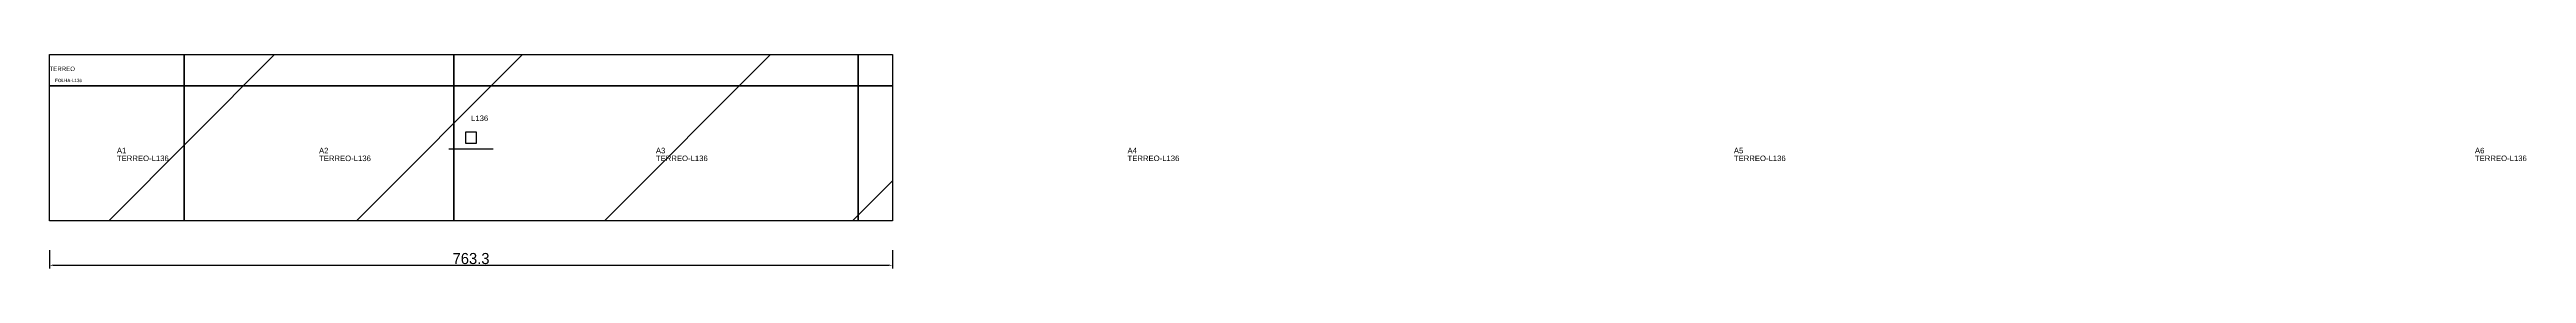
# Model space of a CAD drawing. Header units: metres. Extents: x 222 to 2465, y 8 to 202.
import ezdxf

# ---------------------------------------------------------------- set-up
doc = ezdxf.new("R2010")
doc.units = ezdxf.units.M
for name, color, linetype in [('3', 3, 'CONTINUOUS'), ('AUX00', 7, 'CONTINUOUS'), ('COTA', 241, 'CONTINUOUS'), ('FOLHA', 255, 'CONTINUOUS'), ('Hachura', 251, 'CONTINUOUS'), ('NOMENCLATURA', 7, 'CONTINUOUS'), ('Nível', 160, 'CONTINUOUS'), ('Painéis', 200, 'CONTINUOUS'), ('Pilares', 5, 'CONTINUOUS'), ('SARR_2.2x7', 40, 'CONTINUOUS')]:
    doc.layers.add(name, color=color, linetype=linetype)
doc.styles.add('ARIAL', font='Arial.ttf')
doc.styles.add('STR_STANDARD', font='arial.ttf')
doc.dimstyles.new('EZ DXF', dxfattribs={"dimtxt": 10, "dimasz": 3.5, "dimexe": 3, "dimexo": 1.5, "dimgap": 1, "dimtad": 1, "dimdec": 1, "dimdsep": 46, "dimcen": 2.5, "dimazin": 3, "dimtfac": 1, "dimtmove": 0, "dimatfit": 3})

msp = doc.modelspace()

# ---------------------------------------------------------------- hatches: boundary and pattern name
at = {"layer": 'Hachura'}
h = msp.add_hatch(dxfattribs=at)
h.set_pattern_fill('ANSI31', scale=50)
h.paths.add_polyline_path([(222.2, 201.5), (985.47, 201.5), (985.47, 51.23), (222.2, 51.23)])
h = msp.add_hatch(dxfattribs=at)
h.set_pattern_fill('ANSI31', scale=50)
h.paths.add_polyline_path([(222.2, 201.5), (985.47, 201.5), (985.47, 51.23), (222.2, 51.23)])

# ---------------------------------------------------------------- linework, layer by layer
at = {"layer": '3'}
for points in [[(344.2, 51.23), (344.2, 201.5)], [(344.2, 51.23), (344.2, 201.5)], [(588.2, 51.23), (588.2, 201.5)], [(588.2, 51.23), (588.2, 201.5)], [(954.2, 51.23), (954.2, 201.5)], [(954.2, 51.23), (954.2, 201.5)], [(222.2, 173.23), (985.47, 173.23)], [(222.2, 173.23), (985.47, 173.23)]]:
    msp.add_lwpolyline(points, close=True, dxfattribs=at)
at = {"layer": 'Painéis', "color": 200}
for p, q in [((222.2, 201.5), (985.47, 201.5)), ((222.2, 51.23), (222.2, 201.5)), ((222.2, 201.5), (985.47, 201.5)), ((222.2, 51.23), (222.2, 201.5)), ((985.47, 201.5), (985.47, 51.23)), ((985.47, 201.5), (985.47, 51.23)), ((985.47, 51.23), (222.2, 51.23)), ((985.47, 51.23), (222.2, 51.23))]:
    msp.add_line(p, q, dxfattribs=at)
at = {"layer": 'Pilares'}
msp.add_lwpolyline([(598.83, 121.37), (608.83, 121.37), (608.83, 131.37), (598.83, 131.37)], close=True, dxfattribs=at)
msp.add_lwpolyline([(598.83, 121.37), (608.83, 121.37), (608.83, 131.37), (598.83, 131.37)], close=True, dxfattribs=at)
at = {"layer": 'SARR_2.2x7'}
msp.add_line((583.83, 116.37), (623.83, 116.37), dxfattribs=at)
msp.add_line((583.83, 116.37), (623.83, 116.37), dxfattribs=at)

# ---------------------------------------------------------------- texts
at = {"layer": '3', "style": 'STR_STANDARD'}
for s, p in [('A1', (283.2, 112.23)), ('A1', (283.2, 112.23)), ('A2', (466.2, 112.23)), ('A2', (466.2, 112.23)), ('A3', (771.2, 112.23)), ('A3', (771.2, 112.23)), ('A4', (1198.2, 112.23)), ('A4', (1198.2, 112.23)), ('A5', (1747.2, 112.23)), ('A5', (1747.2, 112.23)), ('A6', (2418.2, 112.23)), ('A6', (2418.2, 112.23))]:
    msp.add_text(s, height=5, dxfattribs=at).set_placement(p)
at = {"layer": 'AUX00', "style": 'STR_STANDARD'}
for p in [(283.2, 105.23), (283.2, 105.23), (466.2, 105.23), (466.2, 105.23), (771.2, 105.23), (771.2, 105.23), (1198.2, 105.23), (1198.2, 105.23), (1747.2, 105.23), (1747.2, 105.23), (2418.2, 105.23), (2418.2, 105.23)]:
    msp.add_text('TERREO-L136', height=5, dxfattribs=at).set_placement(p)
at = {"layer": 'FOLHA'}
msp.add_text('FOLHA-L136', height=3, dxfattribs=at).set_placement((227.2, 176.5))
msp.add_text('FOLHA-L136', height=3, dxfattribs=at).set_placement((227.2, 176.5))
at = {"layer": 'NOMENCLATURA', "insert": (603.83, 146.37), "char_height": 5, "attachment_point": 1, "style": 'ARIAL'}
msp.add_mtext('L136', dxfattribs=at)
msp.add_mtext('L136', dxfattribs=at)
at = {"layer": 'Nível'}
msp.add_text('TERREO', height=4, dxfattribs=at).set_placement((222.2, 186.5))
msp.add_text('TERREO', height=4, dxfattribs=at).set_placement((222.2, 186.5))

# ---------------------------------------------------------------- dimensions: what is measured, and where the dimension line sits
at = {"layer": 'COTA'}
msp.add_linear_dim(base=(222.2, 11.23), p1=(222.2, 26.23), p2=(985.47, 26.23), dimstyle='EZ DXF', dxfattribs=at).render()
msp.add_linear_dim(base=(222.2, 11.23), p1=(222.2, 26.23), p2=(985.47, 26.23), dimstyle='EZ DXF', dxfattribs=at).render()

doc.saveas('drawing.dxf')
